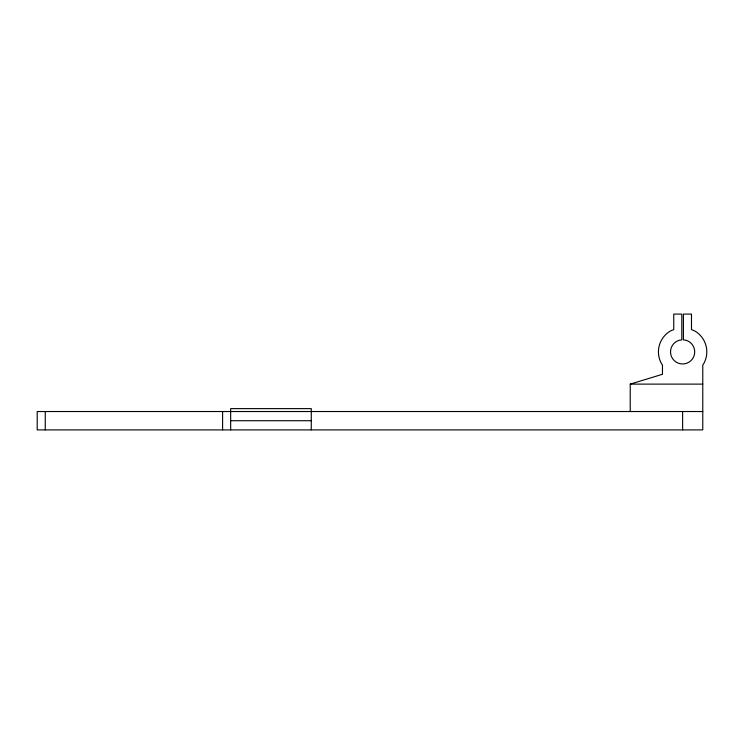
<?xml version="1.0" encoding="UTF-8"?>
<svg xmlns="http://www.w3.org/2000/svg" width="744" height="744" viewBox="0 0 744 744"><rect width="100%" height="100%" fill="white"/><g stroke="black" fill="none" stroke-linecap="round" stroke-linejoin="round"><path stroke-width="1.12" d="M630.224 411.525L630.224 384.118L662.467 374.288L662.467 364.997L661.676 363.965A24.18 24.18 0 0 1 670.53 330.931L673.748 329.601L673.748 314.098L681.811 314.098L681.811 339.887L679.486 340.194A12.09 12.09 0 0 0 672.716 358.813A12.09 12.09 0 0 0 692.524 358.813A12.09 12.09 0 0 0 685.745 340.194L683.42 339.887L683.42 314.098L691.483 314.098L691.483 329.601L694.71 330.931A24.18 24.18 0 0 1 703.564 363.965L702.773 364.997L702.773 429.902L37.2 429.902L37.2 411.525L702.773 411.525M630.224 384.118L702.773 384.118M230.659 420.713L311.271 420.713M682.62 411.525L682.62 429.902M311.271 429.902L311.271 408.623L230.659 408.623L230.659 429.902M222.596 411.525L222.596 429.902M45.263 411.525L45.263 429.902"/></g></svg>
